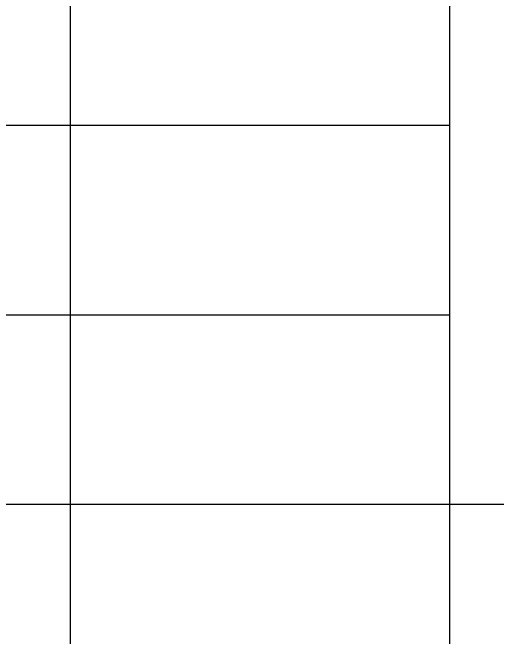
# Model space of a CAD drawing. Header units: millimetres. Extents: x 120281 to 1416367021, y -641565767 to 918373.
# Drawn here: x 1113923 to 1115202, y 869337 to 870987 of the extents above; entities that cross this region are included whole.
import ezdxf

# ---------------------------------------------------------------- set-up
doc = ezdxf.new("R2010")
doc.units = ezdxf.units.MM
doc.layers.add('размер', color=90, linetype='Continuous', lineweight=40)

msp = doc.modelspace()

# ---------------------------------------------------------------- linework, layer by layer
at = {"layer": 'размер', "color": 0, "lineweight": 30}
for p, q in [((1114075.45885, 868187.98691), (1114075.45885, 873691.74621)), ((1115076.14236, 873691.74621), (1115076.14236, 868187.98691)), ((1108571.69956, 870689.69568), (1115076.14236, 870689.69568)), ((1108571.69956, 870189.35393), (1115076.14236, 870189.35393)), ((1108571.69956, 869689.01218), (1127071.70445, 869688.38718))]:
    msp.add_line(p, q, dxfattribs=at)

doc.saveas('drawing.dxf')
